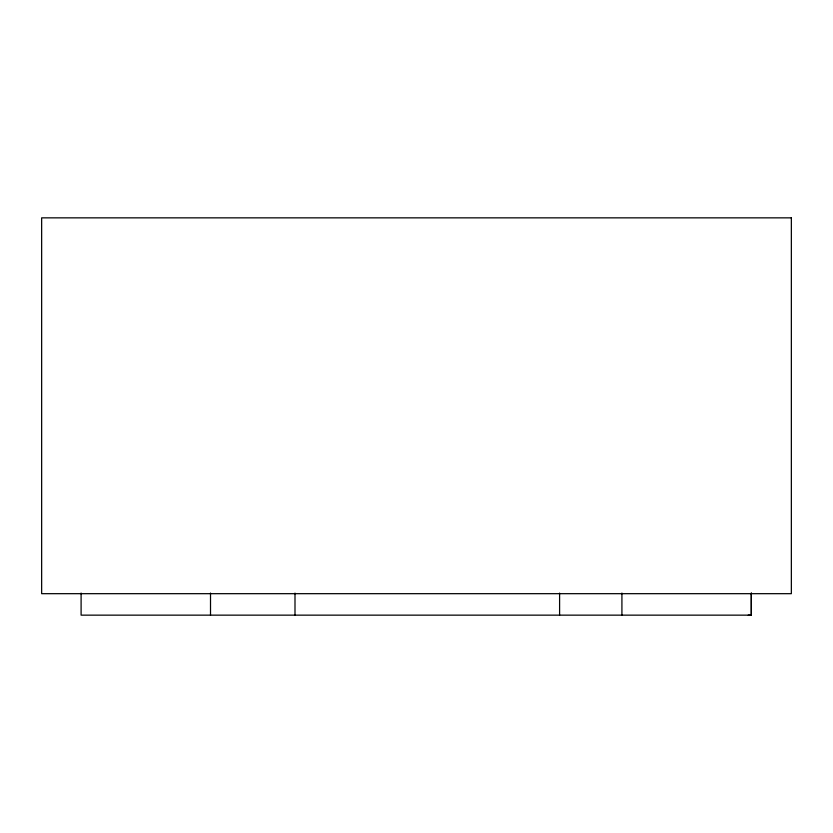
<?xml version="1.0" encoding="UTF-8"?>
<svg xmlns="http://www.w3.org/2000/svg" width="833" height="833" viewBox="0 0 833 833"><rect width="100%" height="100%" fill="white"/><g stroke="black" fill="none" stroke-linecap="round" stroke-linejoin="round"><path stroke-width="1.25" d="M748.242 615.15L751.314 615.15L751.314 593.044M751.304 593.158L751.314 615.15L81.103 615.15L81.103 593.044M621.918 593.044L621.918 615.15M559.599 593.086L559.599 615.15M294.997 593.086L294.997 615.15M210.51 593.044L210.51 615.15M791.35 217.85L41.65 217.85L41.65 593.679L791.35 593.679L791.35 217.85"/></g></svg>
